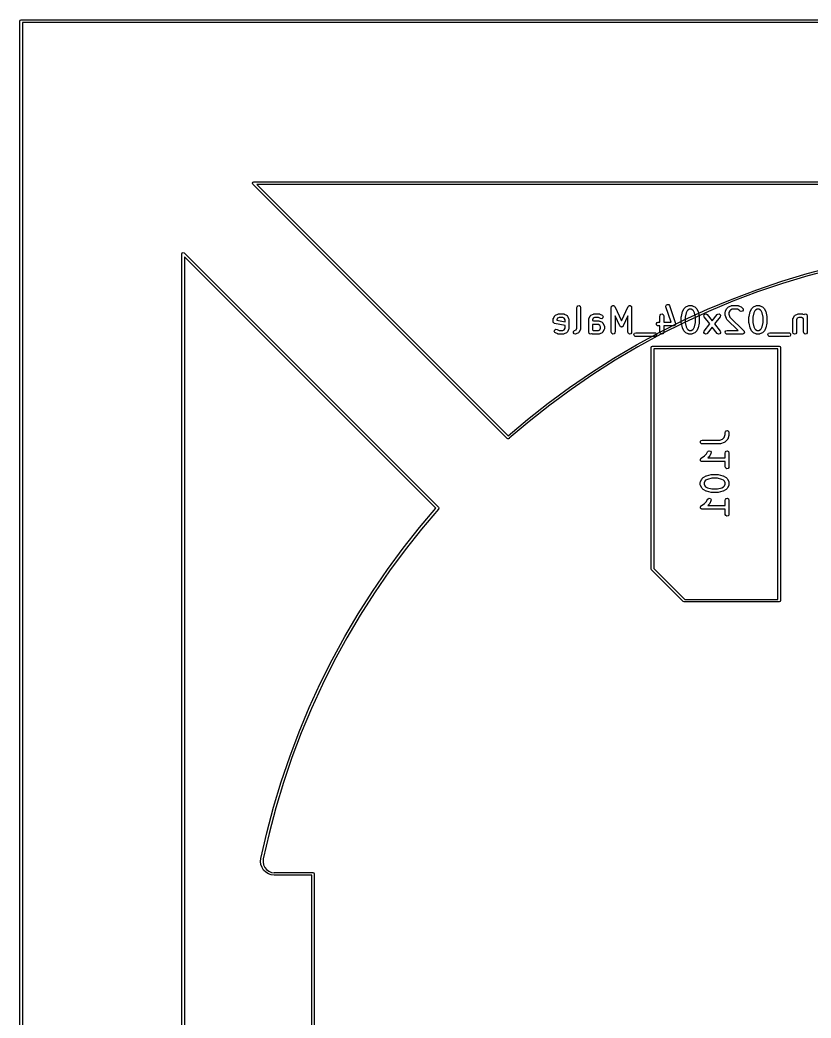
# Model space of a CAD drawing. Extents: x 98.9 to 179, y -122.8 to -42.7.
# Drawn here: x 98.87 to 130.61, y -82.78 to -42.73 of the extents above; entities that cross this region are included whole.
import ezdxf

# ---------------------------------------------------------------- set-up
doc = ezdxf.new("R2010")
doc.units = 0
doc.layers.add('BLACK', color=7, linetype='CONTINUOUS')

msp = doc.modelspace()

# ---------------------------------------------------------------- linework, layer by layer
at = {"layer": 'BLACK', "linetype": 'CONTINUOUS'}
for p, q in [((98.8653, -42.7815), (98.8799, -42.7461)), ((98.8653, -122.781), (98.8653, -42.7815)), ((98.8799, -42.7461), (98.9153, -42.7315)), ((98.9153, -42.7315), (178.915, -42.7315)), ((98.9653, -42.8315), (98.9653, -122.731)), ((178.865, -42.8315), (98.9653, -42.8315)), ((108.194, -49.2815), (108.208, -49.2461)), ((108.208, -49.2461), (108.244, -49.2315)), ((108.244, -49.2315), (169.587, -49.2315)), ((108.208, -49.3168), (108.194, -49.2815)), ((118.419, -59.528), (108.208, -49.3168)), ((108.364, -49.3315), (118.458, -59.4247)), ((169.466, -49.3315), (108.364, -49.3315)), ((105.38, -52.0745), (105.415, -52.0599)), ((105.415, -52.0599), (105.451, -52.0745)), ((105.365, -52.1099), (105.38, -52.0745)), ((105.365, -113.453), (105.365, -52.1099)), ((105.451, -52.0745), (115.662, -62.2857)), ((115.558, -62.3238), (105.465, -52.2306)), ((105.465, -52.2306), (105.465, -113.332)), ((130.454, -52.9065), (131.481, -52.6345)), ((131.504, -52.7272), (130.48, -52.9984)), ((128.431, -53.555), (129.437, -53.2135)), ((129.437, -53.2135), (130.454, -52.9065)), ((130.48, -52.9984), (129.466, -53.3044)), ((127.437, -53.9309), (128.431, -53.555)), ((128.463, -53.6449), (127.473, -54.0196)), ((129.466, -53.3044), (128.463, -53.6449)), ((126.457, -54.3404), (127.437, -53.9309)), ((127.473, -54.0196), (126.495, -54.4279)), ((121.211, -54.2643), (121.216, -54.2386)), ((121.211, -55.1037), (121.211, -54.2643)), ((121.216, -54.2386), (121.248, -54.1993)), ((121.248, -54.1993), (121.299, -54.1904)), ((121.299, -54.1904), (121.343, -54.2161)), ((121.343, -54.2161), (121.361, -54.2643)), ((121.361, -54.2643), (121.361, -55.1214)), ((122.592, -54.2643), (122.596, -54.2386)), ((122.592, -55.2643), (122.592, -54.2643)), ((122.596, -54.2386), (122.603, -54.231)), ((122.603, -54.231), (122.606, -54.2213)), ((122.606, -54.2213), (122.619, -54.2119)), ((122.619, -54.2119), (122.629, -54.1993)), ((122.629, -54.1993), (122.639, -54.1976)), ((122.639, -54.1976), (122.648, -54.1918)), ((122.648, -54.1918), (122.664, -54.1933)), ((122.664, -54.1933), (122.68, -54.1904)), ((122.68, -54.1904), (122.689, -54.1954)), ((122.689, -54.1954), (122.699, -54.1963)), ((122.699, -54.1963), (122.71, -54.2079)), ((122.71, -54.2079), (122.724, -54.2161)), ((122.724, -54.2161), (122.728, -54.2255)), ((122.728, -54.2255), (122.735, -54.2326)), ((122.735, -54.2326), (123, -54.8012)), ((123, -54.8012), (123.266, -54.2326)), ((123.266, -54.2326), (123.281, -54.2112)), ((123.281, -54.2112), (123.29, -54.207)), ((123.29, -54.207), (123.296, -54.1993)), ((123.296, -54.1993), (123.312, -54.1965)), ((123.312, -54.1965), (123.327, -54.1896)), ((123.327, -54.1896), (123.337, -54.1922)), ((123.337, -54.1922), (123.347, -54.1904)), ((123.347, -54.1904), (123.361, -54.1986)), ((123.361, -54.1986), (123.377, -54.2029)), ((123.377, -54.2029), (123.382, -54.2111)), ((123.382, -54.2111), (123.391, -54.2161)), ((123.391, -54.2161), (123.397, -54.2315)), ((123.397, -54.2315), (123.406, -54.2449)), ((123.406, -54.2449), (123.405, -54.2549)), ((123.405, -54.2549), (123.409, -54.2643)), ((123.409, -54.2643), (123.409, -55.2643)), ((124.782, -54.2146), (124.801, -54.1669)), ((124.786, -54.2404), (124.782, -54.2146)), ((124.991, -54.8559), (124.786, -54.2404)), ((124.801, -54.1669), (124.846, -54.1425)), ((124.846, -54.1425), (124.897, -54.1528)), ((124.897, -54.1528), (124.929, -54.1929)), ((124.929, -54.1929), (125.167, -54.9072)), ((125.404, -54.627), (125.451, -54.4366)), ((125.451, -54.4366), (125.457, -54.4247)), ((125.457, -54.4212), (125.505, -54.326)), ((125.457, -54.4247), (125.457, -54.4212)), ((125.491, -54.7833), (126.457, -54.3404)), ((125.505, -54.326), (125.518, -54.308)), ((125.518, -54.308), (125.519, -54.3065)), ((125.519, -54.3065), (125.566, -54.2589)), ((126.495, -54.4279), (125.532, -54.8694)), ((125.566, -54.2589), (125.585, -54.246)), ((125.585, -54.246), (125.586, -54.2448)), ((125.586, -54.2448), (125.681, -54.1972)), ((125.633, -54.4039), (125.595, -54.4809)), ((125.664, -54.3735), (125.633, -54.4039)), ((125.732, -54.3393), (125.664, -54.3735)), ((125.681, -54.1972), (125.706, -54.1898)), ((125.706, -54.1898), (125.71, -54.1908)), ((125.71, -54.1908), (125.715, -54.1893)), ((125.715, -54.1893), (125.81, -54.1893)), ((125.792, -54.3393), (125.732, -54.3393)), ((125.861, -54.3735), (125.792, -54.3393)), ((125.81, -54.1893), (125.835, -54.1938)), ((125.835, -54.1938), (125.839, -54.1967)), ((125.839, -54.1967), (125.843, -54.1972)), ((125.843, -54.1972), (125.939, -54.2448)), ((125.891, -54.4039), (125.861, -54.3735)), ((125.93, -54.4809), (125.891, -54.4039)), ((125.939, -54.2448), (125.957, -54.2582)), ((125.957, -54.2582), (125.958, -54.2589)), ((125.958, -54.2589), (126.006, -54.3065)), ((126.006, -54.3065), (126.019, -54.3249)), ((126.019, -54.3249), (126.02, -54.326)), ((126.02, -54.326), (126.067, -54.4212)), ((126.067, -54.4212), (126.071, -54.4336)), ((126.071, -54.4336), (126.073, -54.4366)), ((126.073, -54.4366), (126.121, -54.627)), ((127.163, -54.4548), (127.168, -54.4291)), ((127.163, -54.55), (127.163, -54.4548)), ((127.168, -54.4291), (127.171, -54.4257)), ((127.171, -54.4212), (127.219, -54.326)), ((127.171, -54.4257), (127.171, -54.4212)), ((127.219, -54.326), (127.232, -54.308)), ((127.232, -54.308), (127.233, -54.3065)), ((127.233, -54.3065), (127.281, -54.2589)), ((127.281, -54.2589), (127.299, -54.246)), ((127.299, -54.246), (127.3, -54.2448)), ((127.3, -54.2448), (127.395, -54.1972)), ((127.348, -54.4039), (127.313, -54.4725)), ((127.378, -54.3735), (127.348, -54.4039)), ((127.447, -54.3393), (127.378, -54.3735)), ((127.395, -54.1972), (127.42, -54.1898)), ((127.42, -54.1898), (127.425, -54.1908)), ((127.425, -54.1908), (127.429, -54.1893)), ((127.429, -54.1893), (127.667, -54.1893)), ((127.649, -54.3393), (127.447, -54.3393)), ((127.718, -54.3735), (127.649, -54.3393)), ((127.667, -54.1893), (127.693, -54.1938)), ((127.693, -54.1938), (127.696, -54.1967)), ((127.696, -54.1967), (127.7, -54.1972)), ((127.7, -54.1972), (127.796, -54.2448)), ((127.757, -54.4126), (127.718, -54.3735)), ((127.803, -54.4342), (127.757, -54.4126)), ((127.796, -54.2448), (127.814, -54.2582)), ((127.853, -54.421), (127.803, -54.4342)), ((127.814, -54.2582), (127.815, -54.2589)), ((127.815, -54.2589), (127.863, -54.3065)), ((127.882, -54.3789), (127.853, -54.421)), ((127.863, -54.3065), (127.878, -54.3278)), ((127.878, -54.3278), (127.882, -54.3789)), ((128.118, -54.627), (128.166, -54.4366)), ((128.166, -54.4366), (128.171, -54.4247)), ((128.171, -54.4212), (128.219, -54.326)), ((128.171, -54.4247), (128.171, -54.4212)), ((128.219, -54.326), (128.232, -54.308)), ((128.232, -54.308), (128.233, -54.3065)), ((128.233, -54.3065), (128.281, -54.2589)), ((128.281, -54.2589), (128.299, -54.246)), ((128.299, -54.246), (128.3, -54.2448)), ((128.3, -54.2448), (128.395, -54.1972)), ((128.348, -54.4039), (128.309, -54.4809)), ((128.378, -54.3735), (128.348, -54.4039)), ((128.447, -54.3393), (128.378, -54.3735)), ((128.395, -54.1972), (128.42, -54.1898)), ((128.42, -54.1898), (128.425, -54.1908)), ((128.425, -54.1908), (128.429, -54.1893)), ((128.429, -54.1893), (128.524, -54.1893)), ((128.506, -54.3393), (128.447, -54.3393)), ((128.575, -54.3735), (128.506, -54.3393)), ((128.524, -54.1893), (128.55, -54.1938)), ((128.55, -54.1938), (128.553, -54.1967)), ((128.553, -54.1967), (128.558, -54.1972)), ((128.558, -54.1972), (128.653, -54.2448)), ((128.605, -54.4039), (128.575, -54.3735)), ((128.644, -54.4809), (128.605, -54.4039)), ((128.653, -54.2448), (128.671, -54.2582)), ((128.671, -54.2582), (128.672, -54.2589)), ((128.672, -54.2589), (128.72, -54.3065)), ((128.72, -54.3065), (128.733, -54.3249)), ((128.733, -54.3249), (128.734, -54.326)), ((128.734, -54.326), (128.782, -54.4212)), ((128.782, -54.4212), (128.785, -54.4336)), ((128.785, -54.4336), (128.787, -54.4366)), ((128.787, -54.4366), (128.835, -54.627)), ((120.259, -54.7405), (120.263, -54.7148)), ((120.259, -54.8357), (120.259, -54.7405)), ((120.263, -54.8474), (120.259, -54.8357)), ((120.263, -54.7148), (120.266, -54.7114)), ((120.263, -54.8597), (120.263, -54.8474)), ((120.271, -54.8707), (120.263, -54.8597)), ((120.266, -54.7114), (120.267, -54.7069)), ((120.267, -54.7069), (120.314, -54.6117)), ((120.314, -54.6117), (120.33, -54.5908)), ((120.33, -54.5908), (120.34, -54.5863)), ((120.34, -54.5863), (120.348, -54.5782)), ((120.348, -54.5782), (120.443, -54.5305)), ((120.437, -54.7011), (120.409, -54.7582)), ((120.409, -54.7582), (120.409, -54.7742)), ((120.409, -54.7742), (120.735, -54.8395)), ((120.494, -54.6726), (120.437, -54.7011)), ((120.443, -54.5305), (120.468, -54.5231)), ((120.468, -54.5231), (120.472, -54.5241)), ((120.472, -54.5241), (120.476, -54.5226)), ((120.476, -54.5226), (120.667, -54.5226)), ((120.649, -54.6726), (120.494, -54.6726)), ((120.706, -54.7011), (120.649, -54.6726)), ((120.667, -54.5226), (120.693, -54.5271)), ((120.693, -54.5271), (120.696, -54.53)), ((120.696, -54.53), (120.7, -54.5305)), ((120.7, -54.5305), (120.796, -54.5782)), ((120.735, -54.7582), (120.706, -54.7011)), ((120.735, -54.8395), (120.735, -54.7582)), ((120.796, -54.5782), (120.817, -54.5937)), ((120.817, -54.5937), (120.821, -54.604)), ((120.821, -54.604), (120.829, -54.6117)), ((120.829, -54.6117), (120.877, -54.7069)), ((120.877, -54.7069), (120.884, -54.7319)), ((120.884, -54.7319), (120.883, -54.7363)), ((120.883, -54.7363), (120.885, -54.7405)), ((120.885, -54.7405), (120.885, -55.1214)), ((121.687, -54.7405), (121.692, -54.7148)), ((121.687, -55.2643), (121.687, -54.7405)), ((121.692, -54.7148), (121.695, -54.7114)), ((121.695, -54.7069), (121.743, -54.6117)), ((121.695, -54.7114), (121.695, -54.7069)), ((121.743, -54.6117), (121.758, -54.5908)), ((121.758, -54.5908), (121.769, -54.5863)), ((121.769, -54.5863), (121.776, -54.5782)), ((121.776, -54.5782), (121.872, -54.5305)), ((121.866, -54.7011), (121.837, -54.7582)), ((121.837, -54.7582), (121.837, -54.7894)), ((121.837, -54.7894), (121.875, -54.8083)), ((121.923, -54.6726), (121.866, -54.7011)), ((121.872, -54.5305), (121.896, -54.5231)), ((121.875, -54.8083), (122.096, -54.8083)), ((121.896, -54.5231), (121.901, -54.5241)), ((121.901, -54.5241), (121.905, -54.5226)), ((121.905, -54.5226), (122.096, -54.5226)), ((122.078, -54.6726), (121.923, -54.6726)), ((122.157, -54.7123), (122.078, -54.6726)), ((122.096, -54.5226), (122.121, -54.5271)), ((122.096, -54.8083), (122.121, -54.8129)), ((122.121, -54.5271), (122.125, -54.53)), ((122.121, -54.8129), (122.125, -54.8157)), ((122.125, -54.53), (122.129, -54.5305)), ((122.125, -54.8157), (122.129, -54.8162)), ((122.129, -54.5305), (122.224, -54.5782)), ((122.129, -54.8162), (122.224, -54.8639)), ((122.208, -54.7182), (122.157, -54.7123)), ((122.251, -54.6899), (122.208, -54.7182)), ((122.224, -54.5782), (122.245, -54.5937)), ((122.224, -54.8639), (122.245, -54.8794)), ((122.245, -54.5937), (122.266, -54.6407)), ((122.266, -54.6407), (122.251, -54.6899)), ((122.932, -55.0103), (122.742, -54.6023)), ((122.742, -54.6023), (122.742, -55.2643)), ((123.259, -54.6023), (123.068, -55.0103)), ((123.259, -55.2643), (123.259, -54.6023)), ((124.428, -54.8735), (124.476, -54.8559)), ((124.476, -54.8559), (124.544, -54.8559)), ((124.541, -55.259), (125.491, -54.7833)), ((124.544, -54.5976), (124.549, -54.572)), ((124.544, -54.8559), (124.544, -54.5976)), ((124.549, -54.572), (124.582, -54.5327)), ((124.582, -54.5327), (124.632, -54.5238)), ((124.632, -54.5238), (124.677, -54.5494)), ((124.677, -54.5494), (124.694, -54.5976)), ((124.694, -54.5976), (124.694, -54.8559)), ((124.694, -54.8559), (124.991, -54.8559)), ((125.401, -54.6452), (125.404, -54.6305)), ((125.401, -54.8833), (125.401, -54.6452)), ((125.404, -54.6305), (125.404, -54.627)), ((125.595, -54.4809), (125.551, -54.6545)), ((125.551, -54.6545), (125.551, -54.8741)), ((125.973, -54.6545), (125.93, -54.4809)), ((125.973, -54.8741), (125.973, -54.6545)), ((126.121, -54.627), (126.122, -54.642)), ((126.122, -54.642), (126.123, -54.6452)), ((126.123, -54.6452), (126.123, -54.8833)), ((126.31, -54.621), (126.312, -54.5697)), ((126.322, -54.644), (126.31, -54.621)), ((126.312, -54.5697), (126.346, -54.5315)), ((126.548, -54.9309), (126.322, -54.644)), ((126.346, -54.5315), (126.397, -54.5242)), ((126.397, -54.5242), (126.44, -54.5513)), ((126.44, -54.5513), (126.643, -54.8096)), ((126.643, -54.8096), (126.846, -54.5513)), ((126.964, -54.644), (126.739, -54.9309)), ((126.846, -54.5513), (126.865, -54.5339)), ((126.865, -54.5339), (126.916, -54.5234)), ((126.916, -54.5234), (126.961, -54.5476)), ((126.961, -54.5476), (126.98, -54.5952)), ((126.98, -54.5952), (126.964, -54.644)), ((127.164, -54.5515), (127.163, -54.55)), ((127.167, -54.5737), (127.164, -54.5515)), ((127.215, -54.7166), (127.167, -54.5737)), ((127.218, -54.7201), (127.215, -54.7166)), ((127.218, -54.7245), (127.218, -54.7201)), ((127.233, -54.7459), (127.218, -54.7245)), ((127.676, -55.1893), (127.233, -54.7459)), ((127.313, -54.4725), (127.313, -54.5378)), ((127.313, -54.5378), (127.352, -54.6523)), ((127.352, -54.6523), (127.91, -55.2112)), ((128.116, -54.6452), (128.118, -54.6305)), ((128.116, -54.8833), (128.116, -54.6452)), ((128.118, -54.6305), (128.118, -54.627)), ((128.309, -54.4809), (128.266, -54.6545)), ((128.266, -54.6545), (128.266, -54.8741)), ((128.687, -54.6545), (128.644, -54.4809)), ((128.687, -54.8741), (128.687, -54.6545)), ((128.835, -54.627), (128.836, -54.642)), ((128.836, -54.642), (128.837, -54.6452)), ((128.837, -54.6452), (128.837, -54.8833)), ((129.878, -54.7405), (129.882, -54.7148)), ((129.878, -55.2643), (129.878, -54.7405)), ((129.882, -54.7148), (129.885, -54.7114)), ((129.885, -54.7114), (129.886, -54.7069)), ((129.886, -54.7069), (129.933, -54.6117)), ((129.933, -54.6117), (129.949, -54.5908)), ((129.949, -54.5908), (129.959, -54.5863)), ((129.959, -54.5863), (129.967, -54.5782)), ((129.967, -54.5782), (130.062, -54.5305)), ((130.056, -54.7011), (130.028, -54.7582)), ((130.028, -54.7582), (130.028, -55.2643)), ((130.113, -54.6726), (130.056, -54.7011)), ((130.062, -54.5305), (130.087, -54.5231)), ((130.087, -54.5231), (130.091, -54.5241)), ((130.091, -54.5241), (130.096, -54.5226)), ((130.096, -54.5226), (130.238, -54.5226)), ((130.221, -54.6726), (130.113, -54.6726)), ((130.289, -54.7069), (130.221, -54.6726)), ((130.238, -54.5226), (130.264, -54.5271)), ((130.264, -54.5271), (130.267, -54.53)), ((130.267, -54.53), (130.272, -54.5305)), ((130.272, -54.5305), (130.324, -54.5565)), ((130.306, -54.7239), (130.289, -54.7069)), ((130.306, -55.2643), (130.306, -54.7239)), ((130.324, -54.5565), (130.344, -54.5327)), ((130.344, -54.5327), (130.394, -54.5238)), ((130.394, -54.5238), (130.439, -54.5494)), ((130.439, -54.5494), (130.456, -54.5976)), ((130.456, -54.5976), (130.456, -55.2643)), ((120.276, -54.8839), (120.271, -54.8707)), ((120.287, -54.8901), (120.276, -54.8839)), ((120.295, -54.8998), (120.287, -54.8901)), ((120.319, -54.9093), (120.295, -54.8998)), ((120.306, -55.2212), (120.321, -55.172)), ((120.327, -55.2682), (120.306, -55.2212)), ((120.735, -54.9924), (120.319, -54.9093)), ((120.321, -55.172), (120.364, -55.1437)), ((120.348, -55.2837), (120.327, -55.2682)), ((120.364, -55.1437), (120.415, -55.1496)), ((120.415, -55.1496), (120.494, -55.1893)), ((120.494, -55.1893), (120.649, -55.1893)), ((120.649, -55.1893), (120.706, -55.1608)), ((120.706, -55.1608), (120.735, -55.1037)), ((120.735, -55.1037), (120.735, -54.9924)), ((120.829, -55.2502), (120.814, -55.2711)), ((120.877, -55.155), (120.829, -55.2502)), ((120.88, -55.1471), (120.877, -55.1505)), ((120.877, -55.1505), (120.877, -55.155)), ((120.885, -55.1214), (120.88, -55.1471)), ((121.071, -55.2857), (121.074, -55.2345)), ((121.074, -55.2345), (121.11, -55.1972)), ((121.11, -55.1972), (121.182, -55.1608)), ((121.182, -55.1608), (121.211, -55.1037)), ((121.305, -55.2502), (121.29, -55.2711)), ((121.353, -55.155), (121.305, -55.2502)), ((121.354, -55.1505), (121.353, -55.155)), ((121.356, -55.1471), (121.354, -55.1505)), ((121.361, -55.1214), (121.356, -55.1471)), ((121.705, -55.3125), (121.687, -55.2643)), ((121.857, -54.9583), (121.837, -54.9548)), ((121.837, -54.9548), (121.837, -55.1703)), ((121.837, -55.1703), (121.875, -55.1893)), ((122.078, -54.9583), (121.857, -54.9583)), ((121.875, -55.1893), (122.078, -55.1893)), ((122.135, -54.9868), (122.078, -54.9583)), ((122.078, -55.1893), (122.135, -55.1608)), ((122.163, -55.0439), (122.135, -54.9868)), ((122.135, -55.1608), (122.163, -55.1037)), ((122.163, -55.1037), (122.163, -55.0439)), ((122.258, -55.2502), (122.242, -55.2711)), ((122.245, -54.8794), (122.25, -54.8897)), ((122.25, -54.8897), (122.258, -54.8974)), ((122.258, -54.8974), (122.305, -54.9926)), ((122.305, -55.155), (122.258, -55.2502)), ((122.305, -54.9926), (122.313, -55.0176)), ((122.306, -55.1505), (122.305, -55.155)), ((122.309, -55.1471), (122.306, -55.1505)), ((122.313, -55.1214), (122.309, -55.1471)), ((122.313, -55.0176), (122.312, -55.022)), ((122.312, -55.022), (122.313, -55.0262)), ((122.313, -55.0262), (122.313, -55.1214)), ((122.609, -55.3125), (122.592, -55.2643)), ((122.742, -55.2643), (122.737, -55.2899)), ((122.946, -55.024), (122.932, -55.0103)), ((122.957, -55.04), (122.946, -55.024)), ((122.964, -55.0417), (122.957, -55.04)), ((122.969, -55.0465), (122.964, -55.0417)), ((122.988, -55.0482), (122.969, -55.0465)), ((123.007, -55.0533), (122.988, -55.0482)), ((123.013, -55.0504), (123.007, -55.0533)), ((123.02, -55.051), (123.013, -55.0504)), ((123.036, -55.0398), (123.02, -55.051)), ((123.053, -55.0316), (123.036, -55.0398)), ((123.059, -55.0235), (123.053, -55.0316)), ((123.062, -55.0216), (123.059, -55.0235)), ((123.063, -55.0184), (123.062, -55.0216)), ((123.068, -55.0103), (123.063, -55.0184)), ((123.276, -55.3125), (123.259, -55.2643)), ((123.409, -55.2643), (123.404, -55.2899)), ((123.608, -55.7669), (124.541, -55.259)), ((124.403, -54.9179), (124.428, -54.8735)), ((124.412, -54.9684), (124.403, -54.9179)), ((124.451, -55.0014), (124.412, -54.9684)), ((124.476, -55.0059), (124.451, -55.0014)), ((124.544, -55.0059), (124.476, -55.0059)), ((124.544, -55.2643), (124.544, -55.0059)), ((124.562, -55.3125), (124.544, -55.2643)), ((125.532, -54.8694), (124.585, -55.3436)), ((124.694, -55.2643), (124.69, -55.2899)), ((125.096, -55.0059), (124.694, -55.0059)), ((124.694, -55.0059), (124.694, -55.2643)), ((125.101, -55.004), (125.096, -55.0059)), ((125.107, -55.0051), (125.101, -55.004)), ((125.125, -54.9954), (125.107, -55.0051)), ((125.144, -54.9884), (125.125, -54.9954)), ((125.147, -54.9834), (125.144, -54.9884)), ((125.152, -54.9807), (125.147, -54.9834)), ((125.159, -54.9617), (125.152, -54.9807)), ((125.169, -54.944), (125.159, -54.9617)), ((125.167, -54.9072), (125.17, -54.933)), ((125.17, -54.933), (125.168, -54.9383)), ((125.168, -54.9383), (125.169, -54.944)), ((125.403, -54.8866), (125.401, -54.8833)), ((125.404, -54.9015), (125.403, -54.8866)), ((125.451, -55.092), (125.404, -54.9015)), ((125.453, -55.0949), (125.451, -55.092)), ((125.457, -55.1073), (125.453, -55.0949)), ((125.505, -55.2026), (125.457, -55.1073)), ((125.506, -55.2037), (125.505, -55.2026)), ((125.519, -55.2221), (125.506, -55.2037)), ((125.566, -55.2697), (125.519, -55.2221)), ((125.551, -54.8741), (125.595, -55.0476)), ((125.595, -55.0476), (125.633, -55.1246)), ((125.633, -55.1246), (125.664, -55.155)), ((125.664, -55.155), (125.732, -55.1893)), ((125.732, -55.1893), (125.792, -55.1893)), ((125.792, -55.1893), (125.861, -55.155)), ((125.861, -55.155), (125.891, -55.1246)), ((125.891, -55.1246), (125.93, -55.0476)), ((125.93, -55.0476), (125.973, -54.8741)), ((126.006, -55.2221), (125.958, -55.2697)), ((126.02, -55.2026), (126.006, -55.2206)), ((126.006, -55.2206), (126.006, -55.2221)), ((126.067, -55.1073), (126.02, -55.2026)), ((126.068, -55.1038), (126.067, -55.1073)), ((126.073, -55.092), (126.068, -55.1038)), ((126.121, -54.9015), (126.073, -55.092)), ((126.123, -54.8833), (126.12, -54.8981)), ((126.12, -54.8981), (126.121, -54.9015)), ((126.306, -55.2667), (126.322, -55.2179)), ((126.325, -55.3143), (126.306, -55.2667)), ((126.322, -55.2179), (126.548, -54.9309)), ((126.643, -55.0523), (126.44, -55.3106)), ((126.846, -55.3106), (126.643, -55.0523)), ((126.739, -54.9309), (126.964, -55.2179)), ((126.964, -55.2179), (126.976, -55.2409)), ((126.976, -55.2409), (126.975, -55.2922)), ((127.165, -55.2513), (127.19, -55.2068)), ((127.173, -55.3018), (127.165, -55.2513)), ((127.19, -55.2068), (127.238, -55.1893)), ((127.238, -55.1893), (127.676, -55.1893)), ((127.91, -55.2112), (127.92, -55.2247)), ((127.92, -55.2247), (127.922, -55.2268)), ((127.922, -55.2268), (127.923, -55.2288)), ((127.923, -55.2288), (127.925, -55.2326)), ((127.925, -55.2326), (127.927, -55.2551)), ((127.927, -55.2551), (127.931, -55.2773)), ((128.117, -54.8866), (128.116, -54.8833)), ((128.118, -54.9015), (128.117, -54.8866)), ((128.166, -55.092), (128.118, -54.9015)), ((128.168, -55.0949), (128.166, -55.092)), ((128.171, -55.1073), (128.168, -55.0949)), ((128.219, -55.2026), (128.171, -55.1073)), ((128.22, -55.2037), (128.219, -55.2026)), ((128.233, -55.2221), (128.22, -55.2037)), ((128.281, -55.2697), (128.233, -55.2221)), ((128.266, -54.8741), (128.309, -55.0476)), ((128.309, -55.0476), (128.348, -55.1246)), ((128.348, -55.1246), (128.378, -55.155)), ((128.378, -55.155), (128.447, -55.1893)), ((128.447, -55.1893), (128.506, -55.1893)), ((128.506, -55.1893), (128.575, -55.155)), ((128.575, -55.155), (128.605, -55.1246)), ((128.605, -55.1246), (128.644, -55.0476)), ((128.644, -55.0476), (128.687, -54.8741)), ((128.72, -55.2221), (128.672, -55.2697)), ((128.721, -55.2206), (128.72, -55.2221)), ((128.734, -55.2026), (128.721, -55.2206)), ((128.782, -55.1073), (128.734, -55.2026)), ((128.787, -55.092), (128.782, -55.1038)), ((128.782, -55.1038), (128.782, -55.1073)), ((128.835, -54.9015), (128.787, -55.092)), ((128.837, -54.8833), (128.835, -54.8981)), ((128.835, -54.8981), (128.835, -54.9015)), ((129.895, -55.3125), (129.878, -55.2643)), ((130.028, -55.2643), (130.023, -55.2899)), ((130.324, -55.3125), (130.306, -55.2643)), ((130.456, -55.2643), (130.452, -55.2899)), ((120.443, -55.3314), (120.348, -55.2837)), ((120.447, -55.3319), (120.443, -55.3314)), ((120.451, -55.3348), (120.447, -55.3319)), ((120.476, -55.3393), (120.451, -55.3348)), ((120.667, -55.3393), (120.476, -55.3393)), ((120.671, -55.3377), (120.667, -55.3393)), ((120.676, -55.3388), (120.671, -55.3377)), ((120.7, -55.3314), (120.676, -55.3388)), ((120.796, -55.2837), (120.7, -55.3314)), ((120.803, -55.2756), (120.796, -55.2837)), ((120.814, -55.2711), (120.803, -55.2756)), ((121.102, -55.3269), (121.071, -55.2857)), ((121.152, -55.3388), (121.102, -55.3269)), ((121.177, -55.3314), (121.152, -55.3388)), ((121.272, -55.2837), (121.177, -55.3314)), ((121.28, -55.2756), (121.272, -55.2837)), ((121.29, -55.2711), (121.28, -55.2756)), ((121.749, -55.3381), (121.705, -55.3125)), ((121.8, -55.3292), (121.749, -55.3381)), ((121.806, -55.3222), (121.8, -55.3292)), ((121.824, -55.3314), (121.806, -55.3222)), ((121.828, -55.3319), (121.824, -55.3314)), ((121.832, -55.3348), (121.828, -55.3319)), ((121.857, -55.3393), (121.832, -55.3348)), ((122.096, -55.3393), (121.857, -55.3393)), ((122.1, -55.3377), (122.096, -55.3393)), ((122.104, -55.3388), (122.1, -55.3377)), ((122.129, -55.3314), (122.104, -55.3388)), ((122.224, -55.2837), (122.129, -55.3314)), ((122.232, -55.2756), (122.224, -55.2837)), ((122.242, -55.2711), (122.232, -55.2756)), ((122.654, -55.3381), (122.609, -55.3125)), ((122.704, -55.3292), (122.654, -55.3381)), ((122.737, -55.2899), (122.704, -55.3292)), ((123.321, -55.3381), (123.276, -55.3125)), ((123.371, -55.3292), (123.321, -55.3381)), ((123.404, -55.2899), (123.371, -55.3292)), ((123.498, -55.3465), (123.524, -55.3021)), ((123.507, -55.397), (123.498, -55.3465)), ((123.546, -55.43), (123.507, -55.397)), ((123.524, -55.3021), (123.572, -55.2845)), ((123.572, -55.4345), (123.546, -55.43)), ((123.572, -55.2845), (124.334, -55.2845)), ((124.334, -55.4345), (123.572, -55.4345)), ((124.585, -55.3436), (123.655, -55.8499)), ((124.334, -55.2845), (124.359, -55.289)), ((124.382, -55.417), (124.334, -55.4345)), ((124.359, -55.289), (124.399, -55.322)), ((124.407, -55.3725), (124.382, -55.417)), ((124.399, -55.322), (124.407, -55.3725)), ((124.606, -55.3381), (124.562, -55.3125)), ((124.657, -55.3292), (124.606, -55.3381)), ((124.69, -55.2899), (124.657, -55.3292)), ((125.568, -55.2704), (125.566, -55.2697)), ((125.586, -55.2837), (125.568, -55.2704)), ((125.681, -55.3314), (125.586, -55.2837)), ((125.685, -55.3319), (125.681, -55.3314)), ((125.689, -55.3348), (125.685, -55.3319)), ((125.715, -55.3393), (125.689, -55.3348)), ((125.81, -55.3393), (125.715, -55.3393)), ((125.814, -55.3377), (125.81, -55.3393)), ((125.818, -55.3388), (125.814, -55.3377)), ((125.843, -55.3314), (125.818, -55.3388)), ((125.939, -55.2837), (125.843, -55.3314)), ((125.94, -55.2826), (125.939, -55.2837)), ((125.958, -55.2697), (125.94, -55.2826)), ((126.371, -55.3385), (126.325, -55.3143)), ((126.421, -55.328), (126.371, -55.3385)), ((126.44, -55.3106), (126.421, -55.328)), ((126.89, -55.3377), (126.846, -55.3106)), ((126.94, -55.3304), (126.89, -55.3377)), ((126.975, -55.2922), (126.94, -55.3304)), ((127.213, -55.3348), (127.173, -55.3018)), ((127.238, -55.3393), (127.213, -55.3348)), ((127.857, -55.3393), (127.238, -55.3393)), ((127.879, -55.3316), (127.857, -55.3393)), ((127.9, -55.3257), (127.879, -55.3316)), ((127.902, -55.3229), (127.9, -55.3257)), ((127.906, -55.3217), (127.902, -55.3229)), ((127.917, -55.3022), (127.906, -55.3217)), ((127.93, -55.2837), (127.917, -55.3022)), ((127.931, -55.2773), (127.93, -55.2803)), ((127.93, -55.2803), (127.93, -55.2837)), ((128.282, -55.2704), (128.281, -55.2697)), ((128.3, -55.2837), (128.282, -55.2704)), ((128.395, -55.3314), (128.3, -55.2837)), ((128.4, -55.3319), (128.395, -55.3314)), ((128.403, -55.3348), (128.4, -55.3319)), ((128.429, -55.3393), (128.403, -55.3348)), ((128.524, -55.3393), (128.429, -55.3393)), ((128.528, -55.3377), (128.524, -55.3393)), ((128.533, -55.3388), (128.528, -55.3377)), ((128.558, -55.3314), (128.533, -55.3388)), ((128.653, -55.2837), (128.558, -55.3314)), ((128.654, -55.2826), (128.653, -55.2837)), ((128.672, -55.2697), (128.654, -55.2826)), ((128.879, -55.3465), (128.904, -55.3021)), ((128.888, -55.397), (128.879, -55.3465)), ((128.927, -55.43), (128.888, -55.397)), ((128.904, -55.3021), (128.953, -55.2845)), ((128.953, -55.4345), (128.927, -55.43)), ((128.953, -55.2845), (129.715, -55.2845)), ((129.715, -55.4345), (128.953, -55.4345)), ((129.715, -55.2845), (129.74, -55.289)), ((129.763, -55.417), (129.715, -55.4345)), ((129.74, -55.289), (129.78, -55.322)), ((129.788, -55.3725), (129.763, -55.417)), ((129.78, -55.322), (129.788, -55.3725)), ((129.94, -55.3381), (129.895, -55.3125)), ((129.99, -55.3292), (129.94, -55.3381)), ((130.023, -55.2899), (129.99, -55.3292)), ((130.368, -55.3381), (130.324, -55.3125)), ((130.419, -55.3292), (130.368, -55.3381)), ((130.452, -55.2899), (130.419, -55.3292)), ((122.693, -56.3064), (123.608, -55.7669)), ((123.655, -55.8499), (122.743, -56.3878)), ((124.196, -55.8719), (124.211, -55.8365)), ((124.196, -64.7619), (124.196, -55.8719)), ((124.211, -55.8365), (124.246, -55.8219)), ((124.246, -55.8219), (129.326, -55.8219)), ((124.296, -55.9219), (124.296, -64.7412)), ((129.276, -55.9219), (124.296, -55.9219)), ((129.276, -65.9819), (129.276, -55.9219)), ((129.326, -55.8219), (129.361, -55.8365)), ((129.361, -55.8365), (129.376, -55.8719)), ((129.376, -55.8719), (129.376, -66.0319)), ((121.796, -56.8769), (122.693, -56.3064)), ((122.743, -56.3878), (121.849, -56.9566)), ((120.92, -57.4777), (121.796, -56.8769)), ((121.849, -56.9566), (120.975, -57.5555)), ((120.065, -58.1082), (120.92, -57.4777)), ((120.975, -57.5555), (120.123, -58.1841)), ((119.232, -58.7676), (120.065, -58.1082)), ((120.123, -58.1841), (119.292, -58.8414)), ((118.458, -59.4247), (119.232, -58.7676)), ((119.292, -58.8414), (118.494, -59.5191)), ((127.163, -59.2852), (127.168, -59.2596)), ((127.168, -59.2596), (127.201, -59.2203)), ((127.201, -59.2203), (127.251, -59.2114)), ((127.251, -59.2114), (127.296, -59.237)), ((127.296, -59.237), (127.313, -59.2852)), ((118.436, -59.5347), (118.419, -59.528)), ((118.452, -59.5425), (118.436, -59.5347)), ((118.453, -59.5419), (118.452, -59.5425)), ((118.455, -59.5426), (118.453, -59.5419)), ((118.471, -59.5358), (118.455, -59.5426)), ((118.488, -59.5302), (118.471, -59.5358)), ((118.489, -59.5286), (118.488, -59.5302)), ((118.49, -59.528), (118.489, -59.5286)), ((118.494, -59.5191), (118.49, -59.528)), ((126.165, -59.6532), (126.19, -59.6087)), ((126.173, -59.7037), (126.165, -59.6532)), ((126.19, -59.6087), (126.238, -59.5912)), ((126.238, -59.5912), (126.94, -59.5912)), ((126.94, -59.5912), (127.055, -59.553)), ((127.055, -59.553), (127.125, -59.4828)), ((127.125, -59.4828), (127.163, -59.3683)), ((127.149, -59.6716), (127.127, -59.6865)), ((127.244, -59.5764), (127.149, -59.6716)), ((127.163, -59.3683), (127.163, -59.2852)), ((127.246, -59.5723), (127.244, -59.5764)), ((127.25, -59.5699), (127.246, -59.5723)), ((127.262, -59.547), (127.25, -59.5699)), ((127.31, -59.4042), (127.262, -59.547)), ((127.313, -59.3805), (127.309, -59.4026)), ((127.309, -59.4026), (127.31, -59.4042)), ((127.313, -59.2852), (127.313, -59.3805)), ((126.213, -59.7367), (126.173, -59.7037)), ((126.238, -59.7412), (126.213, -59.7367)), ((126.953, -59.7412), (126.238, -59.7412)), ((126.415, -60.1456), (126.457, -60.0612)), ((126.457, -60.0612), (126.473, -60.0403)), ((126.473, -60.0403), (126.52, -60.0199)), ((126.52, -60.0199), (126.569, -60.0345)), ((126.569, -60.0345), (126.597, -60.0773)), ((126.954, -59.7406), (126.953, -59.7412)), ((126.976, -59.7373), (126.954, -59.7406)), ((127.119, -59.6897), (126.976, -59.7373)), ((127.123, -59.6869), (127.119, -59.6897)), ((127.127, -59.6865), (127.123, -59.6869)), ((127.163, -60.0948), (127.168, -60.0691)), ((127.168, -60.0691), (127.201, -60.0298)), ((127.201, -60.0298), (127.251, -60.0209)), ((127.251, -60.0209), (127.296, -60.0465)), ((127.296, -60.0465), (127.313, -60.0948)), ((126.165, -60.3674), (126.167, -60.3637)), ((126.168, -60.3889), (126.165, -60.3674)), ((126.166, -60.3594), (126.179, -60.3419)), ((126.167, -60.3637), (126.166, -60.3594)), ((126.17, -60.4106), (126.168, -60.3889)), ((126.173, -60.4137), (126.17, -60.4106)), ((126.173, -60.418), (126.173, -60.4137)), ((126.19, -60.432), (126.173, -60.418)), ((126.179, -60.3419), (126.19, -60.323)), ((126.19, -60.323), (126.194, -60.3215)), ((126.205, -60.4477), (126.19, -60.432)), ((126.194, -60.3215), (126.197, -60.3181)), ((126.197, -60.3181), (126.333, -60.2269)), ((126.209, -60.4482), (126.205, -60.4477)), ((126.213, -60.4509), (126.209, -60.4482)), ((126.238, -60.4555), (126.213, -60.4509)), ((127.163, -60.4555), (126.238, -60.4555)), ((126.333, -60.2269), (126.415, -60.1456)), ((126.53, -60.243), (126.467, -60.3055)), ((126.467, -60.3055), (127.163, -60.3055)), ((126.544, -60.2235), (126.53, -60.2415)), ((126.53, -60.2415), (126.53, -60.243)), ((126.591, -60.1283), (126.544, -60.2235)), ((126.597, -60.0773), (126.591, -60.1283)), ((127.163, -60.3055), (127.163, -60.0948)), ((127.163, -60.6662), (127.163, -60.4555)), ((127.313, -60.0948), (127.313, -60.6662)), ((127.181, -60.7144), (127.163, -60.6662)), ((127.225, -60.74), (127.181, -60.7144)), ((127.276, -60.7311), (127.225, -60.74)), ((127.309, -60.6918), (127.276, -60.7311)), ((127.313, -60.6662), (127.309, -60.6918)), ((126.163, -61.2852), (126.168, -61.2596)), ((126.168, -61.2596), (126.171, -61.2561)), ((126.171, -61.2517), (126.219, -61.1565)), ((126.171, -61.2561), (126.171, -61.2517)), ((126.219, -61.1565), (126.232, -61.1384)), ((126.232, -61.1384), (126.233, -61.137)), ((126.233, -61.137), (126.281, -61.0893)), ((126.281, -61.0893), (126.299, -61.0765)), ((126.299, -61.0765), (126.3, -61.0753)), ((126.3, -61.0753), (126.395, -61.0277)), ((126.348, -61.2344), (126.313, -61.3029)), ((126.378, -61.204), (126.348, -61.2344)), ((126.455, -61.1655), (126.378, -61.204)), ((126.395, -61.0277), (126.408, -61.024)), ((126.408, -61.024), (126.411, -61.022)), ((126.411, -61.022), (126.601, -60.9744)), ((126.629, -61.1221), (126.455, -61.1655)), ((126.601, -60.9744), (126.616, -60.9733)), ((126.616, -60.9733), (126.619, -60.9721)), ((126.619, -60.9721), (126.857, -60.9721)), ((126.848, -61.1221), (126.629, -61.1221)), ((127.022, -61.1655), (126.848, -61.1221)), ((126.857, -60.9721), (126.872, -60.9747)), ((126.872, -60.9747), (126.876, -60.9744)), ((126.876, -60.9744), (127.066, -61.022)), ((127.099, -61.204), (127.022, -61.1655)), ((127.066, -61.022), (127.078, -61.0273)), ((127.078, -61.0273), (127.081, -61.0277)), ((127.081, -61.0277), (127.177, -61.0753)), ((127.129, -61.2344), (127.099, -61.204)), ((127.163, -61.3029), (127.129, -61.2344)), ((127.177, -61.0753), (127.195, -61.0887)), ((127.195, -61.0887), (127.196, -61.0893)), ((127.196, -61.0893), (127.244, -61.137)), ((127.244, -61.137), (127.257, -61.1553)), ((127.257, -61.1553), (127.258, -61.1565)), ((127.258, -61.1565), (127.305, -61.2517)), ((127.305, -61.2517), (127.313, -61.2767)), ((126.163, -61.3805), (126.163, -61.2852)), ((126.165, -61.3847), (126.163, -61.3805)), ((126.164, -61.389), (126.165, -61.3847)), ((126.171, -61.414), (126.164, -61.389)), ((126.219, -61.5093), (126.171, -61.414)), ((126.22, -61.5104), (126.219, -61.5093)), ((126.233, -61.5287), (126.22, -61.5104)), ((126.281, -61.5764), (126.233, -61.5287)), ((126.282, -61.5771), (126.281, -61.5764)), ((126.3, -61.5904), (126.282, -61.5771)), ((126.395, -61.638), (126.3, -61.5904)), ((126.313, -61.3029), (126.313, -61.3628)), ((126.313, -61.3628), (126.348, -61.4313)), ((126.348, -61.4313), (126.378, -61.4617)), ((126.378, -61.4617), (126.455, -61.5002)), ((126.399, -61.6384), (126.395, -61.638)), ((126.411, -61.6437), (126.399, -61.6384)), ((126.601, -61.6913), (126.411, -61.6437)), ((126.455, -61.5002), (126.629, -61.5436)), ((126.629, -61.5436), (126.848, -61.5436)), ((126.848, -61.5436), (127.022, -61.5002)), ((127.066, -61.6437), (126.876, -61.6913)), ((127.022, -61.5002), (127.099, -61.4617)), ((127.069, -61.6417), (127.066, -61.6437)), ((127.081, -61.638), (127.069, -61.6417)), ((127.177, -61.5904), (127.081, -61.638)), ((127.099, -61.4617), (127.129, -61.4313)), ((127.129, -61.4313), (127.163, -61.3628)), ((127.163, -61.3628), (127.163, -61.3029)), ((127.178, -61.5892), (127.177, -61.5904)), ((127.196, -61.5764), (127.178, -61.5892)), ((127.244, -61.5287), (127.196, -61.5764)), ((127.258, -61.5092), (127.244, -61.5273)), ((127.244, -61.5273), (127.244, -61.5287)), ((127.305, -61.414), (127.258, -61.5092)), ((127.306, -61.4096), (127.305, -61.414)), ((127.309, -61.4061), (127.306, -61.4096)), ((127.313, -61.3805), (127.309, -61.4061)), ((127.313, -61.2767), (127.312, -61.281)), ((127.312, -61.281), (127.313, -61.2852)), ((127.313, -61.2852), (127.313, -61.3805)), ((126.333, -62.1317), (126.415, -62.0503)), ((126.415, -62.0503), (126.457, -61.966)), ((126.457, -61.966), (126.473, -61.9451)), ((126.473, -61.9451), (126.52, -61.9247)), ((126.52, -61.9247), (126.569, -61.9393)), ((126.591, -62.0331), (126.544, -62.1283)), ((126.569, -61.9393), (126.597, -61.9821)), ((126.597, -61.9821), (126.591, -62.0331)), ((126.605, -61.691), (126.601, -61.6913)), ((126.619, -61.6936), (126.605, -61.691)), ((126.857, -61.6936), (126.619, -61.6936)), ((126.861, -61.6924), (126.857, -61.6936)), ((126.876, -61.6913), (126.861, -61.6924)), ((127.163, -61.9995), (127.168, -61.9739)), ((127.163, -62.2102), (127.163, -61.9995)), ((127.168, -61.9739), (127.201, -61.9346)), ((127.201, -61.9346), (127.251, -61.9257)), ((127.251, -61.9257), (127.296, -61.9513)), ((127.296, -61.9513), (127.313, -61.9995)), ((127.313, -61.9995), (127.313, -62.5709)), ((114.901, -63.098), (115.558, -62.3238)), ((115.653, -62.36), (114.975, -63.1586)), ((115.662, -62.3564), (115.653, -62.36)), ((115.662, -62.2857), (115.669, -62.302)), ((115.664, -62.354), (115.662, -62.3548)), ((115.662, -62.3548), (115.662, -62.3564)), ((115.67, -62.3373), (115.664, -62.354)), ((115.669, -62.302), (115.676, -62.3178)), ((115.676, -62.321), (115.67, -62.3373)), ((115.676, -62.3178), (115.676, -62.3194)), ((115.676, -62.3194), (115.676, -62.321)), ((126.165, -62.2722), (126.167, -62.2685)), ((126.168, -62.2936), (126.165, -62.2722)), ((126.166, -62.2642), (126.179, -62.2466)), ((126.167, -62.2685), (126.166, -62.2642)), ((126.17, -62.3154), (126.168, -62.2936)), ((126.173, -62.3185), (126.17, -62.3154)), ((126.173, -62.3227), (126.173, -62.3185)), ((126.19, -62.3367), (126.173, -62.3227)), ((126.179, -62.2466), (126.19, -62.2278)), ((126.19, -62.2278), (126.194, -62.2263)), ((126.205, -62.3525), (126.19, -62.3367)), ((126.194, -62.2263), (126.197, -62.2228)), ((126.197, -62.2228), (126.333, -62.1317)), ((126.209, -62.3529), (126.205, -62.3525)), ((126.213, -62.3557), (126.209, -62.3529)), ((126.238, -62.3602), (126.213, -62.3557)), ((127.163, -62.3602), (126.238, -62.3602)), ((126.53, -62.1478), (126.467, -62.2102)), ((126.467, -62.2102), (127.163, -62.2102)), ((126.544, -62.1283), (126.53, -62.1463)), ((126.53, -62.1463), (126.53, -62.1478)), ((127.163, -62.5709), (127.163, -62.3602)), ((127.181, -62.6192), (127.163, -62.5709)), ((127.225, -62.6448), (127.181, -62.6192)), ((127.276, -62.6359), (127.225, -62.6448)), ((127.309, -62.5966), (127.276, -62.6359)), ((127.313, -62.5709), (127.309, -62.5966)), ((114.242, -63.9311), (114.901, -63.098)), ((114.975, -63.1586), (114.318, -63.9891)), ((113.612, -64.7863), (114.242, -63.9311)), ((114.318, -63.9891), (113.689, -64.8416)), ((113.011, -65.6625), (113.612, -64.7863)), ((113.689, -64.8416), (113.09, -65.7151)), ((124.211, -64.7973), (124.196, -64.7619)), ((125.481, -66.0673), (124.211, -64.7973)), ((124.296, -64.7412), (125.537, -65.9819)), ((112.44, -66.5587), (113.011, -65.6625)), ((113.09, -65.7151), (112.522, -66.6086)), ((125.516, -66.0819), (125.481, -66.0673)), ((129.326, -66.0819), (125.516, -66.0819)), ((125.537, -65.9819), (129.276, -65.9819)), ((129.361, -66.0673), (129.326, -66.0819)), ((129.376, -66.0319), (129.361, -66.0673)), ((111.901, -67.474), (112.44, -66.5587)), ((112.522, -66.6086), (111.984, -67.521)), ((111.393, -68.4071), (111.901, -67.474)), ((111.984, -67.521), (111.478, -68.4513)), ((110.917, -69.3571), (111.393, -68.4071)), ((111.478, -68.4513), (111.003, -69.3984)), ((110.474, -70.3228), (110.917, -69.3571)), ((111.003, -69.3984), (110.562, -70.3611)), ((110.065, -71.3031), (110.474, -70.3228)), ((110.562, -70.3611), (110.154, -71.3384)), ((109.689, -72.2969), (110.065, -71.3031)), ((110.154, -71.3384), (109.779, -72.3291)), ((109.347, -73.3029), (109.689, -72.2969)), ((109.779, -72.3291), (109.438, -73.332)), ((109.04, -74.32), (109.347, -73.3029)), ((109.438, -73.332), (109.132, -74.346)), ((108.768, -75.347), (109.04, -74.32)), ((109.132, -74.346), (108.861, -75.3699)), ((108.532, -76.3827), (108.768, -75.347)), ((108.861, -75.3699), (108.628, -76.3922)), ((108.52, -76.5042), (108.532, -76.3827)), ((108.532, -76.3827), (108.532, -76.3827)), ((108.532, -76.3827), (108.532, -76.3827)), ((108.532, -76.3827), (108.532, -76.3827)), ((108.532, -76.3827), (108.532, -76.3827)), ((108.626, -76.4092), (108.617, -76.5171)), ((108.63, -76.4033), (108.626, -76.4092)), ((108.628, -76.3922), (108.63, -76.4033)), ((108.63, -76.4033), (108.63, -76.4033)), ((108.63, -76.4033), (108.63, -76.4033)), ((108.535, -76.6252), (108.52, -76.5042)), ((108.577, -76.7399), (108.535, -76.6252)), ((108.643, -76.8426), (108.577, -76.7399)), ((108.617, -76.5171), (108.637, -76.6303)), ((108.637, -76.6303), (108.684, -76.7349)), ((108.73, -76.9282), (108.643, -76.8426)), ((108.684, -76.7349), (108.757, -76.8241)), ((108.757, -76.8241), (108.849, -76.8923)), ((108.849, -76.8923), (108.956, -76.9351)), ((108.833, -76.9926), (108.73, -76.9282)), ((108.949, -77.0325), (108.833, -76.9926)), ((109.07, -77.0461), (108.949, -77.0325)), ((108.956, -76.9351), (109.063, -76.9488)), ((109.063, -76.9488), (109.07, -76.9461)), ((109.07, -76.9461), (110.62, -76.9461)), ((110.57, -77.0461), (109.07, -77.0461)), ((109.07, -77.0461), (109.07, -77.0461)), ((109.07, -77.0461), (109.07, -77.0461)), ((110.57, -88.5169), (110.57, -77.0461)), ((110.62, -76.9461), (110.656, -76.9607)), ((110.656, -76.9607), (110.67, -76.9961)), ((110.67, -76.9961), (110.67, -88.5669))]:
    msp.add_line(p, q, dxfattribs=at)

doc.saveas('drawing.dxf')
